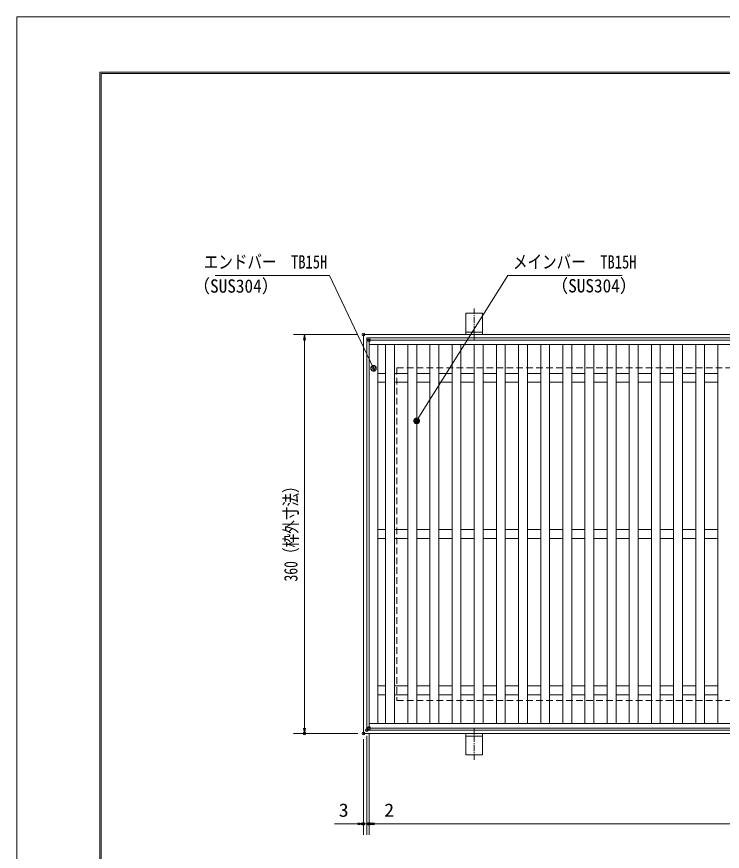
# Model space of a CAD drawing. Units: millimetres, scale not verified. Extents: x -1050 to 1050, y -742 to 742.
# Drawn here: x -1050 to -413, y -10 to 742 of the extents above; entities that cross this region are included whole.
import ezdxf
from ezdxf.enums import TextEntityAlignment as Align

# ---------------------------------------------------------------- set-up
doc = ezdxf.new("R2010")
doc.units = ezdxf.units.MM
doc.header["$LTSCALE"] = 5
doc.header["$PDMODE"] = 32
doc.header["$PDSIZE"] = 2.5
doc.linetypes.add('CHAIN1', pattern=[8, 5, -1, 1, -1])
doc.linetypes.add('DASHED1', pattern=[1.8, 1.2, -0.6])
for name, color, linetype, lineweight in [('0-0_7-図\u3000枠', 4, 'Continuous', 9), ('0-1_寸法注釈', 2, 'Continuous', 9), ('0-2_0', 2, 'Continuous', 9), ('0-3_DEFPOINTS', 134, 'Continuous', 9), ('0-4_アンカー', 7, 'Continuous', 9), ('0-5_枠', 7, 'Continuous', 9), ('0-8_蓋', 5, 'Continuous', 9), ('0-9_溝開口', 4, 'DASHED1', 9)]:
    doc.layers.add(name, color=color, linetype=linetype, lineweight=lineweight)
doc.styles.add('ＭＳ ゴシック', font='')
doc.styles.get('ＭＳ ゴシック').set_extended_font_data('MS Gothic')

# ---------------------------------------------------------------- blocks, each defined once
blk = doc.blocks.new('_OPEN')
at = {"layer": '0-2_0'}
blk.add_line((0, 0), (-5, 0), dxfattribs=at)
blk.add_lwpolyline([(-5, 0.833), (0, 0), (-5, -0.833)], dxfattribs=at)
blk = doc.blocks.new('A$C5D7C781A')
at = {"layer": '0-4_アンカー'}
for p, q in [((0, 118.78), (0, 22.26)), ((0, 118.78), (75, 118.78)), ((75, 118.78), (75, 22.26)), ((75, 33.76), (0, 33.76)), ((0, 22.26), (75, 22.26))]:
    blk.add_line(p, q, dxfattribs=at)
at = {"layer": '0-4_アンカー', "color": 6, "linetype": 'CHAIN1'}
blk.add_line((37.5, 140.11), (37.5, 0), dxfattribs=at)
blk = doc.blocks.new('_Dot')
at = {"layer": '0-2_0'}
for p, q in [((-2.5, 0), (-5, 0)), ((2.445, 0.5), (-2.445, 0.5)), ((1.997, 1.5), (-1.997, 1.5)), ((2.289, -0.995), (-2.289, -0.995)), ((1.499, -1.995), (-1.499, -1.995))]:
    blk.add_line(p, q, dxfattribs=at)
for points in [[(2.5, 0), (2.48, 0.313), (2.421, 0.622), (2.324, 0.92), (2.191, 1.204), (2.023, 1.469), (1.822, 1.711), (1.594, 1.926), (1.34, 2.111), (1.064, 2.262), (0.773, 2.378), (0.468, 2.456), (0.157, 2.495), (-0.157, 2.495), (-0.468, 2.456), (-0.773, 2.378), (-1.064, 2.262), (-1.34, 2.111), (-1.594, 1.926), (-1.822, 1.711), (-2.023, 1.469), (-2.191, 1.204), (-2.324, 0.92), (-2.421, 0.622), (-2.48, 0.313), (-2.5, 0), (0, 0)], [(-2.5, 0), (-2.48, -0.313), (-2.421, -0.622), (-2.324, -0.92), (-2.191, -1.204), (-2.023, -1.469), (-1.822, -1.711), (-1.594, -1.926), (-1.34, -2.111), (-1.064, -2.262), (-0.773, -2.378), (-0.468, -2.456), (-0.157, -2.495), (0.157, -2.495), (0.468, -2.456), (0.773, -2.378), (1.064, -2.262), (1.34, -2.111), (1.594, -1.926), (1.822, -1.711), (2.023, -1.469), (2.191, -1.204), (2.324, -0.92), (2.421, -0.622), (2.48, -0.313), (2.5, 0), (0, 0)]]:
    blk.add_lwpolyline(points, close=True, dxfattribs=at)

msp = doc.modelspace()

# ---------------------------------------------------------------- linework, layer by layer
at = {"layer": '0-0_7-図\u3000枠'}
for p, q in [((-975, -692.5), (-975, 692.5)), ((-973.75, -691.25), (-973.75, 691.25)), ((-973.75, 691.25), (998.75, 691.25))]:
    msp.add_line(p, q, dxfattribs=at)
msp.add_lwpolyline([(-975, 692.5), (1000, 692.5), (1000, -692.5)], dxfattribs=at)
at = {"layer": '0-1_寸法注釈'}
for p, q in [((-741.814, 455.719), (-800.176, 455.719)), ((-790.176, 450.719), (-790.176, 100.719)), ((-741.814, 95.719), (-800.176, 95.719)), ((-736.814, 90.719), (-736.814, 4.364)), ((-733.814, 93.719), (-733.814, 4.364)), ((-733.814, 93.719), (-733.814, 4.364)), ((-731.814, 95.719), (-731.814, 4.364)), ((-731.814, 95.719), (-731.814, 4.364)), ((-741.814, 14.364), (-762.927, 14.364)), ((-738.814, 14.364), (-743.814, 14.364)), ((-733.814, 14.364), (-736.814, 14.364)), ((-733.814, 14.364), (-731.814, 14.364)), ((-728.814, 14.364), (-723.814, 14.364)), ((-726.814, 14.364), (261.186, 14.364)), ((-726.814, 14.364), (-705.7, 14.364))]:
    msp.add_line(p, q, dxfattribs=at)
for points in [[(-870.707, 508.993), (-767.5, 508.993), (-728.176, 426.145)], [(-503.379, 508.993), (-606.586, 508.993), (-688.278, 378.683)]]:
    msp.add_lwpolyline(points, dxfattribs=at)
at = {"layer": '0-3_DEFPOINTS'}
msp.add_lwpolyline([(-1050, -742.5), (-1050, 742.5), (1050, 742.5), (1050, -742.5)], close=True, dxfattribs=at)
for p in [(-736.814, 455.719), (-733.814, 98.719), (-731.814, 100.719), (-790.176, 95.719), (-736.814, 95.719), (-736.814, 95.719), (-736.814, 14.364), (-731.814, 14.364)]:
    msp.add_point(p, dxfattribs=at)
at = {"layer": '0-5_枠'}
for p, q in [((-736.814, 455.719), (468.186, 455.719)), ((-736.814, 455.719), (-736.814, 95.719)), ((-733.814, 452.719), (466.35, 452.719)), ((-733.814, 452.719), (-733.814, 98.719)), ((-733.814, 98.719), (470.023, 98.719)), ((-736.814, 95.719), (468.186, 95.719))]:
    msp.add_line(p, q, dxfattribs=at)
at = {"layer": '0-8_蓋'}
for p, q in [((266.186, 450.719), (-731.814, 450.719)), ((-731.814, 450.719), (-731.814, 100.719)), ((266.186, 446.719), (-731.814, 446.719)), ((-723.814, 446.719), (-723.814, 104.719)), ((-716.814, 446.719), (-716.814, 104.719)), ((-708.814, 446.719), (-708.814, 104.719)), ((-696.814, 446.719), (-696.814, 104.719)), ((-688.814, 446.719), (-688.814, 104.719)), ((-676.814, 446.719), (-676.814, 104.719)), ((-668.814, 446.719), (-668.814, 104.719)), ((-656.814, 446.719), (-656.814, 104.719)), ((-648.814, 446.719), (-648.814, 104.719)), ((-636.814, 446.719), (-636.814, 104.719)), ((-628.814, 446.719), (-628.814, 104.719)), ((-616.814, 446.719), (-616.814, 104.719)), ((-608.814, 446.719), (-608.814, 104.719)), ((-596.814, 446.719), (-596.814, 104.719)), ((-588.814, 446.719), (-588.814, 104.719)), ((-576.814, 446.719), (-576.814, 104.719)), ((-568.814, 446.719), (-568.814, 104.719)), ((-556.814, 446.719), (-556.814, 104.719)), ((-548.814, 446.719), (-548.814, 104.719)), ((-536.814, 446.719), (-536.814, 104.719)), ((-528.814, 446.719), (-528.814, 104.719)), ((-516.814, 446.719), (-516.814, 104.719)), ((-508.814, 446.719), (-508.814, 104.719)), ((-496.814, 446.719), (-496.814, 104.719)), ((-488.814, 446.719), (-488.814, 104.719)), ((-476.814, 446.719), (-476.814, 104.719)), ((-468.814, 446.719), (-468.814, 104.719)), ((-456.814, 446.719), (-456.814, 104.719)), ((-448.814, 446.719), (-448.814, 104.719)), ((-436.814, 446.719), (-436.814, 104.719)), ((-428.814, 446.719), (-428.814, 104.719)), ((-416.814, 446.719), (-416.814, 104.719)), ((-716.814, 420.719), (-723.814, 420.719)), ((-696.814, 420.719), (-708.814, 420.719)), ((-676.814, 420.719), (-688.814, 420.719)), ((-656.814, 420.719), (-668.814, 420.719)), ((-636.814, 420.719), (-648.814, 420.719)), ((-616.814, 420.719), (-628.814, 420.719)), ((-596.814, 420.719), (-608.814, 420.719)), ((-576.814, 420.719), (-588.814, 420.719)), ((-556.814, 420.719), (-568.814, 420.719)), ((-536.814, 420.719), (-548.814, 420.719)), ((-528.814, 420.719), (-516.814, 420.719)), ((-508.814, 420.719), (-496.814, 420.719)), ((-488.814, 420.719), (-476.814, 420.719)), ((-468.814, 420.719), (-456.814, 420.719)), ((-436.814, 420.719), (-448.814, 420.719)), ((-416.814, 420.719), (-428.814, 420.719)), ((-716.814, 412.719), (-723.814, 412.719)), ((-696.814, 412.719), (-708.814, 412.719)), ((-676.814, 412.719), (-688.814, 412.719)), ((-656.814, 412.719), (-668.814, 412.719)), ((-636.814, 412.719), (-648.814, 412.719)), ((-616.814, 412.719), (-628.814, 412.719)), ((-596.814, 412.719), (-608.814, 412.719)), ((-576.814, 412.719), (-588.814, 412.719)), ((-556.814, 412.719), (-568.814, 412.719)), ((-536.814, 412.719), (-548.814, 412.719)), ((-528.814, 412.719), (-516.814, 412.719)), ((-508.814, 412.719), (-496.814, 412.719)), ((-488.814, 412.719), (-476.814, 412.719)), ((-468.814, 412.719), (-456.814, 412.719)), ((-436.814, 412.719), (-448.814, 412.719)), ((-416.814, 412.719), (-428.814, 412.719)), ((-723.814, 279.719), (-716.814, 279.719)), ((-708.814, 279.719), (-696.814, 279.719)), ((-688.814, 279.719), (-676.814, 279.719)), ((-668.814, 279.719), (-656.814, 279.719)), ((-648.814, 279.719), (-636.814, 279.719)), ((-628.814, 279.719), (-616.814, 279.719)), ((-608.814, 279.719), (-596.814, 279.719)), ((-588.814, 279.719), (-576.814, 279.719)), ((-568.814, 279.719), (-556.814, 279.719)), ((-548.814, 279.719), (-536.814, 279.719)), ((-516.814, 279.719), (-528.814, 279.719)), ((-496.814, 279.719), (-508.814, 279.719)), ((-476.814, 279.719), (-488.814, 279.719)), ((-456.814, 279.719), (-468.814, 279.719)), ((-448.814, 279.719), (-436.814, 279.719)), ((-428.814, 279.719), (-416.814, 279.719)), ((-723.814, 271.719), (-716.814, 271.719)), ((-708.814, 271.719), (-696.814, 271.719)), ((-688.814, 271.719), (-676.814, 271.719)), ((-668.814, 271.719), (-656.814, 271.719)), ((-648.814, 271.719), (-636.814, 271.719)), ((-628.814, 271.719), (-616.814, 271.719)), ((-608.814, 271.719), (-596.814, 271.719)), ((-588.814, 271.719), (-576.814, 271.719)), ((-568.814, 271.719), (-556.814, 271.719)), ((-548.814, 271.719), (-536.814, 271.719)), ((-516.814, 271.719), (-528.814, 271.719)), ((-496.814, 271.719), (-508.814, 271.719)), ((-476.814, 271.719), (-488.814, 271.719)), ((-456.814, 271.719), (-468.814, 271.719)), ((-448.814, 271.719), (-436.814, 271.719)), ((-428.814, 271.719), (-416.814, 271.719)), ((-723.814, 138.719), (-716.814, 138.719)), ((-708.814, 138.719), (-696.814, 138.719)), ((-688.814, 138.719), (-676.814, 138.719)), ((-668.814, 138.719), (-656.814, 138.719)), ((-648.814, 138.719), (-636.814, 138.719)), ((-628.814, 138.719), (-616.814, 138.719)), ((-608.814, 138.719), (-596.814, 138.719)), ((-588.814, 138.719), (-576.814, 138.719)), ((-568.814, 138.719), (-556.814, 138.719)), ((-548.814, 138.719), (-536.814, 138.719)), ((-516.814, 138.719), (-528.814, 138.719)), ((-496.814, 138.719), (-508.814, 138.719)), ((-476.814, 138.719), (-488.814, 138.719)), ((-456.814, 138.719), (-468.814, 138.719)), ((-448.814, 138.719), (-436.814, 138.719)), ((-428.814, 138.719), (-416.814, 138.719)), ((-723.814, 130.719), (-716.814, 130.719)), ((-708.814, 130.719), (-696.814, 130.719)), ((-688.814, 130.719), (-676.814, 130.719)), ((-668.814, 130.719), (-656.814, 130.719)), ((-648.814, 130.719), (-636.814, 130.719)), ((-628.814, 130.719), (-616.814, 130.719)), ((-608.814, 130.719), (-596.814, 130.719)), ((-588.814, 130.719), (-576.814, 130.719)), ((-568.814, 130.719), (-556.814, 130.719)), ((-548.814, 130.719), (-536.814, 130.719)), ((-516.814, 130.719), (-528.814, 130.719)), ((-496.814, 130.719), (-508.814, 130.719)), ((-476.814, 130.719), (-488.814, 130.719)), ((-456.814, 130.719), (-468.814, 130.719)), ((-448.814, 130.719), (-436.814, 130.719)), ((-428.814, 130.719), (-416.814, 130.719)), ((-731.814, 104.719), (266.186, 104.719)), ((-731.814, 100.719), (266.186, 100.719))]:
    msp.add_line(p, q, dxfattribs=at)
at = {"layer": '0-8_蓋', "color": 7}
for p in [(-731.814, 450.719), (-731.814, 100.719)]:
    msp.add_point(p, dxfattribs=at)
at = {"layer": '0-9_溝開口'}
for p, q in [((-706.814, 425.719), (266.186, 425.719)), ((-706.814, 425.719), (-706.814, 125.719)), ((-706.814, 125.719), (266.186, 125.719))]:
    msp.add_line(p, q, dxfattribs=at)

# ---------------------------------------------------------------- block references
at = {"layer": '0-1_寸法注釈'}
for name, p, rotation in [('_OPEN', (-790.176, 455.719), 90), ('_Dot', (-727.738, 425.246), 295.95341), ('_Dot', (-688.814, 377.838), 237.60176), ('_OPEN', (-790.176, 95.719), 270), ('_OPEN', (-733.814, 14.364), 180), ('_OPEN', (-731.814, 14.364), 180), ('_OPEN', (-731.814, 14.364), 180)]:
    msp.add_blockref(name, p, dxfattribs=dict(at, rotation=rotation))
for p in [(-736.814, 14.364), (-733.814, 14.364)]:
    msp.add_blockref('_OPEN', p, dxfattribs=at)
at = {"layer": '0-4_アンカー', "xscale": 0.2, "yscale": 0.2}
msp.add_blockref('A$C5D7C781A', (-644.314, 451.267), dxfattribs=at)
at = {"layer": '0-4_アンカー', "xscale": -0.2, "yscale": 0.2, "rotation": 180}
msp.add_blockref('A$C5D7C781A', (-644.314, 100.171), dxfattribs=at)

# ---------------------------------------------------------------- texts
at = {"layer": '0-1_寸法注釈', "color": 7, "style": 'ＭＳ ゴシック'}
for s, height, width, p in [('エンドバー\u3000TB15H', 12.03, 0.8, (-881.008, 511.68)), ('メインバー\u3000TB15H', 12.03, 0.8, (-601.809, 511.68)), ('（SUS304）', 12.02, 0.95, (-890.946, 489.888)), ('（SUS304）', 12.02, 0.95, (-567.562, 490.125)), ('3', 12.02, 1.1, (-759.237, 17.051)), ('2', 12.02, 1.1, (-718.124, 17.051))]:
    msp.add_text(s, height=height, dxfattribs=dict(at, width=width)).set_placement(p, align=Align.BOTTOM_LEFT)
at = {"layer": '0-1_寸法注釈', "color": 7, "style": 'ＭＳ ゴシック', "width": 0.75}
msp.add_text('360（枠外寸法）', height=12.03, rotation=90, dxfattribs=at).set_placement((-792.863, 232.926), align=Align.BOTTOM_LEFT)

doc.saveas('drawing.dxf')
